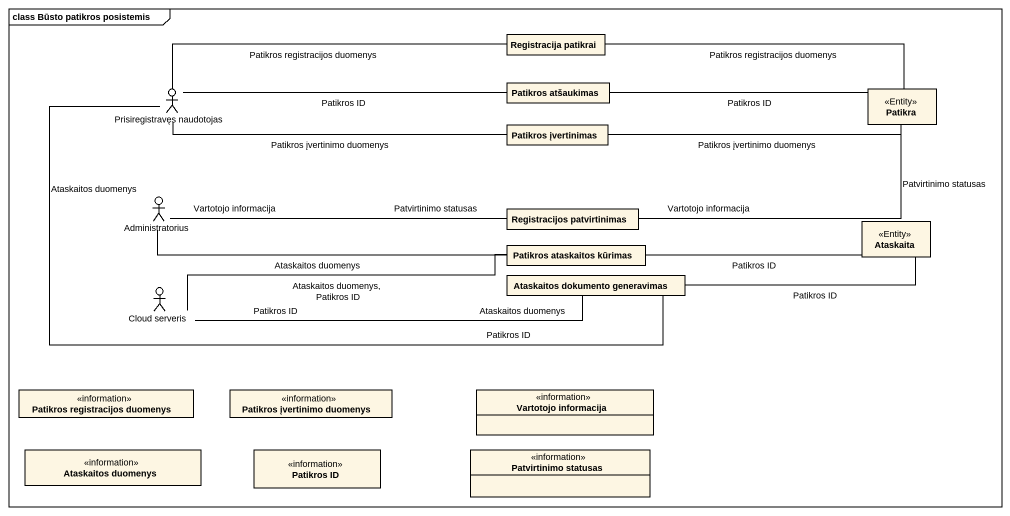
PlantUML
@startuml
mainframe class Būsto patikros posistemis
allowmixing
hide circle
hide empty members
class "Registracija patikrai" as Registracija_patikrai
actor "Prisiregistravęs naudotojas" as Prisiregistravęs_naudotojas
class "Patikros atšaukimas" as Patikros_atšaukimas
class Patikra <<Entity>>
class "Patikros įvertinimas" as Patikros_įvertinimas
actor Administratorius
class "Registracijos patvirtinimas" as Registracijos_patvirtinimas
class Ataskaita <<Entity>>
class "Patikros ataskaitos kūrimas" as Patikros_ataskaitos_kūrimas
actor "Cloud serveris" as Cloud_serveris
class "Ataskaitos dokumento generavimas" as Ataskaitos_dokumento
class "Patikros registracijos duomenys" as Patikros_registracijos <<information>>
class "Patikros įvertinimo duomenys" as Patikros_įvertinimo_duomenys <<information>>
class "Vartotojo informacija" as Vartotojo_informacija <<information>>
class "Ataskaitos duomenys" as Ataskaitos_duomenys <<information>>
class "Patikros ID" as Patikros_ID <<information>>
class "Patvirtinimo statusas" as Patvirtinimo_statusas <<information>>
Registracija_patikrai -right- Patikra : Patikros registracijos duomenys
Prisiregistravęs_naudotojas -right- Registracija_patikrai : Patikros registracijos duomenys
Prisiregistravęs_naudotojas -right- Patikros_atšaukimas : Patikros ID
Prisiregistravęs_naudotojas -right- Patikros_įvertinimas : Patikros įvertinimo duomenys
Prisiregistravęs_naudotojas -right- Ataskaitos_dokumento : Ataskaitos duomenys\nPatikros ID
Patikros_atšaukimas -right- Patikra : Patikros ID
Patikros_įvertinimas -right- Patikra : Patikros įvertinimo duomenys
Administratorius -right- Registracijos_patvirtinimas : Vartotojo informacija\nPatvirtinimo statusas
Administratorius -right- Patikros_ataskaitos_kūrimas : Ataskaitos duomenys
Registracijos_patvirtinimas -right- Patikra : Patvirtinimo statusas\nVartotojo informacija
Patikros_ataskaitos_kūrimas -right- Ataskaita : Patikros ID
Patikros_ataskaitos_kūrimas -left- Cloud_serveris : Ataskaitos duomenys, Patikros ID
Ataskaitos_dokumento -right- Ataskaita : Patikros ID
Ataskaitos_dokumento -left- Cloud_serveris : Patikros ID\nAtaskaitos duomenys
@enduml
